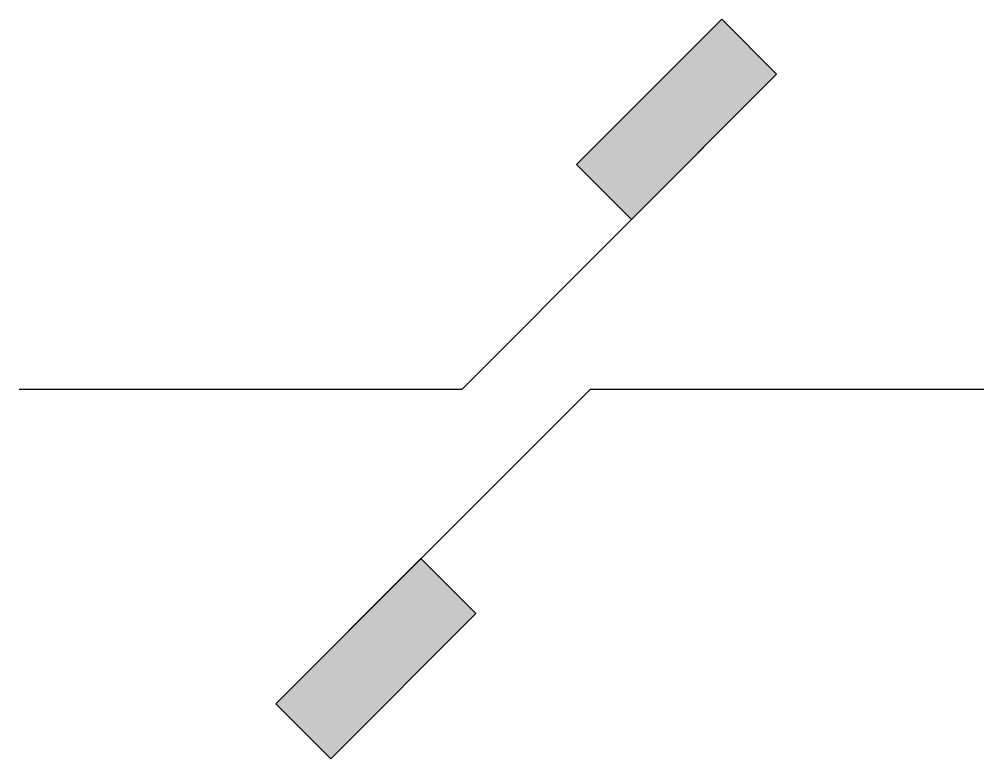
# Model space of a CAD drawing. Header units: metres. Extents: x 0 to 6.13, y -2.35 to 2.35.
import ezdxf

# ---------------------------------------------------------------- set-up
doc = ezdxf.new("R2010")
doc.units = ezdxf.units.M

# ---------------------------------------------------------------- blocks, each defined once
blk = doc.blocks.new('Secc_avec_Appareil')
h = blk.add_hatch(color=256)
h.paths.add_polyline_path([(4.8175, 2.0013), (4.4679, 2.3509), (3.5453, 1.4283), (3.8949, 1.0787)])
h.paths.add_polyline_path([(2.9035, -1.4283), (2.5539, -1.0787), (1.6313, -2.0013), (1.9809, -2.3509)])
for p, q in [((2.8162, 0), (4.8175, 2.0013)), ((0, 0), (2.8162, 0)), ((3.6326, 0), (1.6313, -2.0013)), ((3.6326, 0), (6.1345, 0))]:
    blk.add_line(p, q)
for points in [[(4.4679, 2.3509), (4.8175, 2.0013), (3.8949, 1.0787), (3.5453, 1.4283)], [(2.5539, -1.0787), (2.9035, -1.4283), (1.9809, -2.3509), (1.6313, -2.0013)]]:
    blk.add_lwpolyline(points, close=True)

msp = doc.modelspace()

# ---------------------------------------------------------------- block references
msp.add_blockref('Secc_avec_Appareil', (0, 0))

doc.saveas('drawing.dxf')
